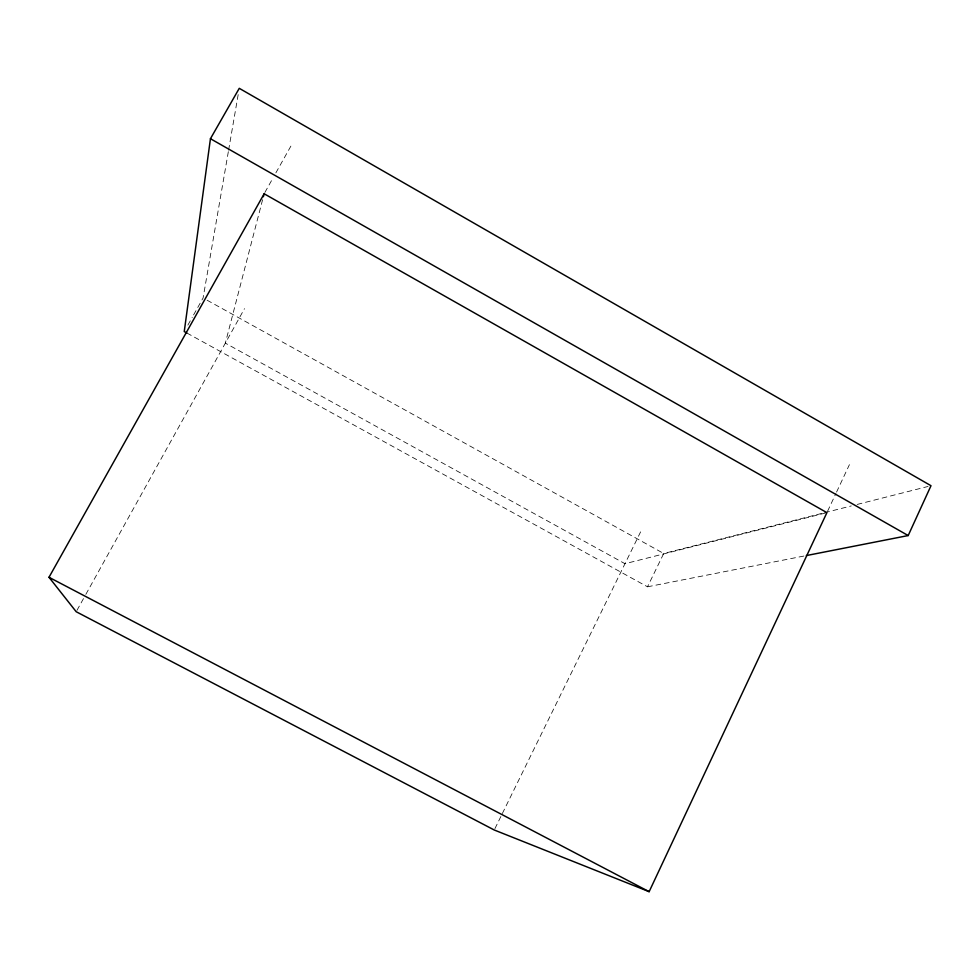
<?xml version="1.0" encoding="UTF-8"?>
<svg xmlns="http://www.w3.org/2000/svg" width="980" height="980" viewBox="0 0 980 980"><rect width="100%" height="100%" fill="white"/><g stroke="black" fill="none" stroke-linecap="round" stroke-linejoin="round"><path stroke-width="0.73" stroke-dasharray="4.9 3.68" d="M228.34 151.679L203.093 297.981L192.95 316.062M228.597 150.173L238.226 94.362M262.603 199.687L225.339 343.135L624.983 563.708L826.912 512.65M827.561 511.278L835.916 493.455M836.553 492.095L849.415 464.667M186.923 333.041L647.511 586.799L663.717 553.504L823.2 513.055M494.925 828.627L501.662 814.907M502.336 813.535L641.79 529.47M76.942 610.393L85.101 595.693M85.848 594.358L244.486 308.663M264.87 192.472L272.954 178.066M275.882 172.835L291.305 145.358M187.878 325.103L192.227 317.361M824.682 512.675L851.253 505.937M857.169 504.443L928.048 486.46M647.511 586.799L804.813 555.868M207.111 300.211L663.717 553.504"/><path stroke-width="1.47" d="M806.32 555.574L908.191 535.558L931 485.713L239.267 88.323L210.443 138.719L184.252 331.559L186.923 333.041M263.375 196.735L264.147 193.771L826.912 512.65L649.14 891.678L494.251 829.999L76.195 611.728L49 577.281L264.147 193.771M49 577.281L649.14 891.678M210.443 138.719L908.191 535.558"/></g></svg>
